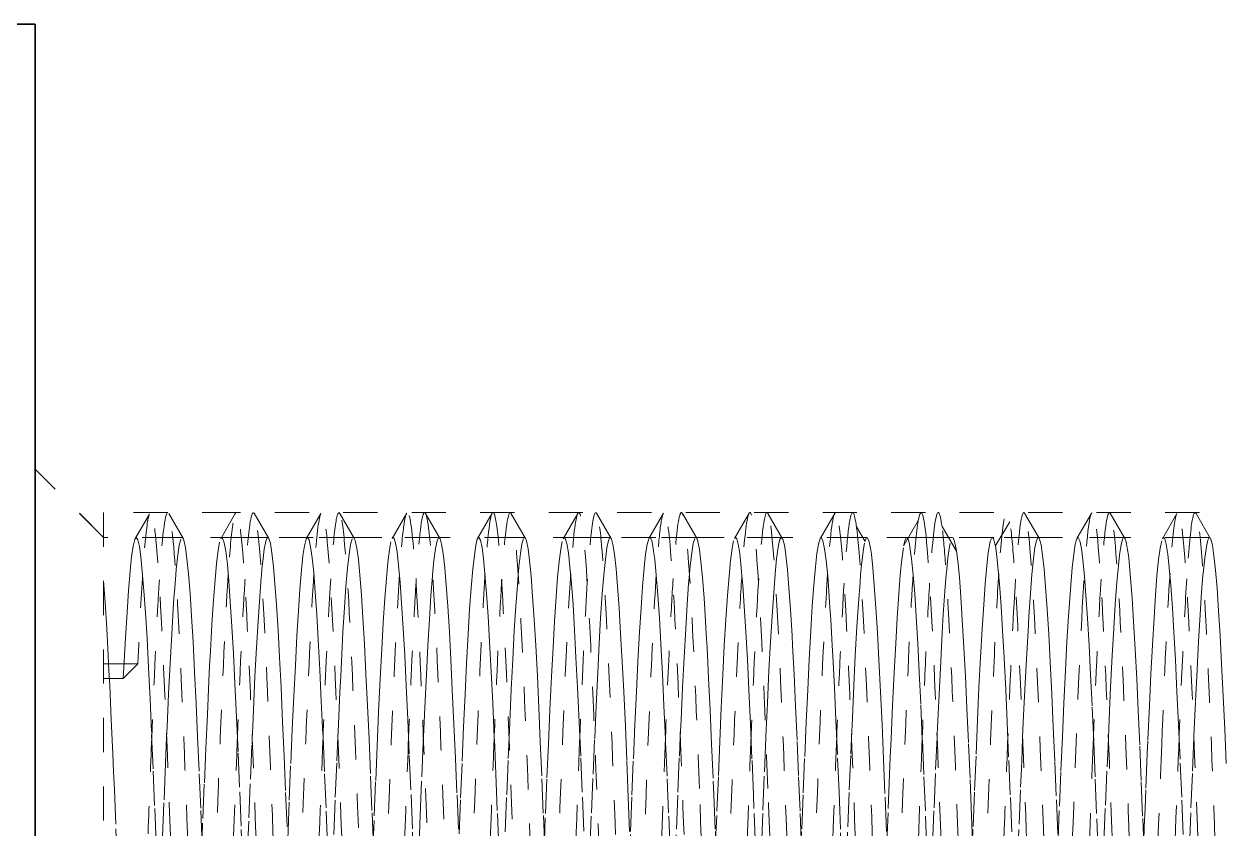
# Model space of a CAD drawing. Header units: millimetres. Extents: x -742 to 742, y -525 to 525.
# Drawn here: x -475.67 to -440.57, y 71.89 to 95.4 of the extents above; entities that cross this region are included whole.
import ezdxf

# ---------------------------------------------------------------- set-up
doc = ezdxf.new("R2010")
doc.units = ezdxf.units.MM
doc.linetypes.add('虚线', pattern=[2, 1, -1])
doc.layers.get('0').update_dxf_attribs({"lineweight": 35})
doc.layers.add('粗实线层', color=7, linetype='Continuous', lineweight=35)
doc.layers.add('虚线层', color=6, linetype='虚线', lineweight=18)

# ---------------------------------------------------------------- blocks, each defined once
blk = doc.blocks.new('*X5')
for p, q in [((-884.125, -105.001), (-948.143, -105.001)), ((-884.125, -146.714), (-884.125, -105.001))]:
    blk.add_line(p, q)
at = {"layer": '虚线层', "color": 7}
for p, q in [((-882.125, -120), (-884.125, -118)), ((-882.125, -120.001), (-884.125, -118.001)), ((-882.125, -120.001), (-884.125, -118.001)), ((-880.25, -119.269), (-882.125, -119.269)), ((-880.25, -119.269), (-882.125, -119.269)), ((-882.125, -119.269), (-882.125, -130.001)), ((-878.25, -119.269), (-880.25, -119.269)), ((-878.25, -119.269), (-880.25, -119.269)), ((-836.125, -119.269), (-878.25, -119.269)), ((-836.125, -119.269), (-878.25, -119.269)), ((-860, -120), (-882.125, -120)), ((-879.828, -120.001), (-881.17, -120.001)), ((-879.828, -120.001), (-881.17, -120.001)), ((-877.33, -120.001), (-878.672, -120.001)), ((-877.33, -120.001), (-878.672, -120.001)), ((-874.831, -120.001), (-876.17, -120.001)), ((-874.831, -120.001), (-876.17, -120.001)), ((-872.328, -120.001), (-873.669, -120.001)), ((-872.328, -120.001), (-873.669, -120.001)), ((-869.829, -120.001), (-871.172, -120.001)), ((-869.829, -120.001), (-871.172, -120.001)), ((-867.331, -120.001), (-868.671, -120.001)), ((-867.331, -120.001), (-868.671, -120.001)), ((-864.829, -120.001), (-866.169, -120.001)), ((-864.829, -120.001), (-866.169, -120.001)), ((-862.328, -120.001), (-863.671, -120.001)), ((-862.328, -120.001), (-863.671, -120.001)), ((-860, -120.001), (-861.172, -120.001)), ((-860, -120.001), (-861.172, -120.001)), ((-858.25, -120), (-860, -120)), ((-859.831, -120.001), (-860, -120.001)), ((-859.831, -120.001), (-860, -120.001)), ((-858.25, -120.001), (-858.669, -120.001)), ((-858.25, -120.001), (-858.669, -120.001)), ((-857.507, -120), (-858.25, -120)), ((-857.33, -120.001), (-858.25, -120.001)), ((-857.507, -120.001), (-858.25, -120.001)), ((-856.144, -120), (-857.507, -120)), ((-857.33, -120.001), (-857.507, -120.001)), ((-854.828, -120.001), (-856.171, -120.001)), ((-856.144, -120.001), (-856.171, -120.001)), ((-836.125, -120), (-856.144, -120)), ((-854.828, -120.001), (-856.144, -120.001)), ((-852.331, -120.001), (-853.673, -120.001)), ((-852.331, -120.001), (-853.673, -120.001)), ((-849.831, -120.001), (-851.17, -120.001)), ((-849.831, -120.001), (-851.17, -120.001)), ((-881.125, -123.691), (-882.125, -123.691)), ((-881.548, -124.122), (-881.125, -123.691)), ((-881.548, -124.121), (-882.125, -124.121)), ((-881.548, -124.122), (-882.125, -124.122))]:
    blk.add_line(p, q, dxfattribs=at)
for points in [[(-880.786, -119.315), (-881.213, -120.053)], [(-879.795, -120.034), (-880.223, -119.295)], [(-878.277, -119.295), (-878.705, -120.034)], [(-877.301, -120.027), (-877.728, -119.288)], [(-875.778, -119.301), (-876.206, -120.041)], [(-874.797, -120.037), (-875.224, -119.298)], [(-873.272, -119.289), (-873.699, -120.028)], [(-872.294, -120.038), (-872.721, -119.299)], [(-870.776, -119.291), (-871.203, -120.03)], [(-869.8, -120.027), (-870.227, -119.288)], [(-868.279, -119.302), (-868.707, -120.042)], [(-867.3, -120.032), (-867.727, -119.293)], [(-865.773, -119.291), (-866.2, -120.031)], [(-864.793, -120.041), (-865.221, -119.302)], [(-863.274, -119.288), (-863.701, -120.027)], [(-862.295, -120.034), (-862.722, -119.296)], [(-860.765, -119.278), (-861.192, -120.017)], [(-854.801, -120.023), (-855.228, -119.286)], [(-853.263, -119.275), (-853.69, -120.013)], [(-852.301, -120.027), (-852.729, -119.288)], [(-850.778, -119.3), (-851.205, -120.039)], [(-849.796, -120.039), (-850.223, -119.3)], [(-860.303, -119.406), (-860.31, -119.394)], [(-859.887, -120.116), (-860.15, -119.668)], [(-858.333, -119.505), (-858.75, -120.216)], [(-857.214, -120.399), (-857.64, -119.683)], [(-855.661, -119.54), (-856.087, -120.256)], [(-880.588, -128.915), (-880.634, -127.824), (-880.679, -126.76), (-880.725, -125.684), (-880.767, -124.714), (-880.81, -123.809), (-880.856, -122.939), (-880.902, -122.201), (-880.947, -121.558), (-880.994, -120.993), (-881.036, -120.568), (-881.079, -120.259), (-881.124, -120.063), (-881.17, -120.001), (-881.17, -120.001)], [(-879.827, -120.001), (-879.821, -120.002), (-879.799, -120.027), (-879.799, -120.028)], [(-879.799, -120.028), (-879.778, -120.081), (-879.734, -120.295), (-879.691, -120.62), (-879.646, -121.06), (-879.598, -121.64), (-879.553, -122.297), (-879.509, -123.048), (-879.465, -123.93), (-879.422, -124.844), (-879.378, -125.822), (-879.33, -126.905), (-879.284, -127.973), (-879.24, -129.067)], [(-878.694, -120.015), (-878.701, -120.028)], [(-878.066, -129.533), (-878.11, -128.432), (-878.155, -127.297), (-878.197, -126.25), (-878.241, -125.249), (-878.288, -124.26), (-878.334, -123.391), (-878.379, -122.603), (-878.425, -121.872), (-878.467, -121.279), (-878.51, -120.792), (-878.556, -120.402), (-878.602, -120.151), (-878.647, -120.021), (-878.673, -120.001)], [(-877.517, -121.118), (-877.499, -120.914), (-877.478, -120.699), (-877.434, -120.336), (-877.391, -120.111), (-877.346, -120.008)], [(-877.391, -120.111), (-877.346, -120.008)], [(-877.306, -120.019), (-877.298, -120.031), (-877.253, -120.178), (-877.209, -120.446), (-877.165, -120.853), (-877.122, -121.354), (-877.078, -121.962), (-877.03, -122.707), (-876.984, -123.507), (-876.94, -124.386), (-876.895, -125.384), (-876.853, -126.392), (-876.809, -127.444), (-876.762, -128.584)], [(-876.199, -120.03), (-876.21, -120.053), (-876.256, -120.239), (-876.302, -120.538), (-876.347, -120.953), (-876.394, -121.508), (-876.436, -122.143), (-876.479, -122.874), (-876.524, -123.737), (-876.57, -124.635), (-876.615, -125.6), (-876.663, -126.672), (-876.706, -127.734), (-876.727, -128.28), (-876.748, -128.823), (-876.75, -128.874)], [(-875.586, -128.99), (-875.628, -127.898), (-875.672, -126.831), (-875.72, -125.752), (-875.766, -124.778), (-875.81, -123.868), (-875.855, -122.993), (-875.897, -122.248), (-875.941, -121.598), (-875.988, -121.026), (-876.034, -120.594), (-876.079, -120.277), (-876.125, -120.072), (-876.167, -120.001), (-876.17, -120.001)], [(-875.018, -121.097), (-874.998, -120.889), (-874.953, -120.49), (-874.909, -120.207), (-874.865, -120.039)], [(-874.831, -120.001), (-874.822, -120.004)], [(-874.804, -120.025), (-874.778, -120.091), (-874.73, -120.313), (-874.684, -120.647), (-874.64, -121.094), (-874.595, -121.682), (-874.553, -122.346), (-874.509, -123.103), (-874.462, -123.99), (-874.416, -124.909), (-874.371, -125.89), (-874.326, -126.976), (-874.283, -128.047), (-874.241, -129.142)], [(-873.688, -120.011), (-873.693, -120.018)], [(-873.059, -129.608), (-873.104, -128.507), (-873.152, -127.369), (-873.198, -126.32), (-873.241, -125.316), (-873.286, -124.322), (-873.328, -123.448), (-873.372, -122.654), (-873.42, -121.916), (-873.466, -121.316), (-873.51, -120.822), (-873.555, -120.423), (-873.597, -120.164), (-873.641, -120.026), (-873.669, -120.001)], [(-872.519, -121.089), (-872.478, -120.671), (-872.43, -120.317), (-872.384, -120.101), (-872.34, -120.006)], [(-872.298, -120.031), (-872.295, -120.037), (-872.253, -120.193), (-872.209, -120.468), (-872.162, -120.883), (-872.116, -121.393), (-872.071, -122.007), (-872.026, -122.758), (-871.983, -123.564), (-871.941, -124.449), (-871.894, -125.452), (-871.849, -126.463), (-871.803, -127.517), (-871.756, -128.658)], [(-871.2, -120.025), (-871.21, -120.046), (-871.255, -120.223), (-871.297, -120.514), (-871.341, -120.921), (-871.388, -121.469), (-871.434, -122.097), (-871.479, -122.821), (-871.525, -123.678), (-871.567, -124.572), (-871.61, -125.532), (-871.656, -126.601), (-871.702, -127.66), (-871.747, -128.748), (-871.75, -128.818)], [(-870.584, -129.065), (-870.629, -127.972), (-870.651, -127.429), (-870.672, -126.903), (-870.716, -125.82), (-870.759, -124.842), (-870.804, -123.928), (-870.852, -123.047), (-870.898, -122.296), (-870.941, -121.639), (-870.986, -121.059), (-871.028, -120.619), (-871.072, -120.294), (-871.12, -120.081), (-871.166, -120.002), (-871.172, -120.001)], [(-870.016, -121.098), (-869.995, -120.858), (-869.953, -120.467), (-869.909, -120.192), (-869.862, -120.032)], [(-869.829, -120.001), (-869.816, -120.006)], [(-869.804, -120.02), (-869.771, -120.101), (-869.726, -120.332), (-869.683, -120.673), (-869.641, -121.129), (-869.594, -121.724), (-869.549, -122.394), (-869.503, -123.158), (-869.456, -124.05), (-869.414, -124.974), (-869.372, -125.959), (-869.326, -127.049), (-869.281, -128.122), (-869.235, -129.217), (-869.187, -130.38), (-869.144, -131.481), (-869.123, -132.03), (-869.102, -132.564), (-869.057, -133.669), (-869.012, -134.674), (-868.967, -135.621), (-868.919, -136.543), (-868.902, -136.847)], [(-869.804, -120.02), (-869.771, -120.101)], [(-868.686, -120.008), (-868.701, -120.031)], [(-868.102, -128.582), (-868.147, -127.442), (-868.191, -126.39), (-868.236, -125.383), (-868.284, -124.385), (-868.329, -123.505), (-868.351, -123.092), (-868.372, -122.705), (-868.416, -121.961), (-868.459, -121.353), (-868.504, -120.852), (-868.552, -120.445), (-868.598, -120.178), (-868.641, -120.031), (-868.671, -120.001)], [(-867.517, -121.096), (-867.516, -121.092), (-867.471, -120.645), (-867.426, -120.298), (-867.383, -120.09), (-867.341, -120.004)], [(-867.306, -120.021), (-867.294, -120.044), (-867.249, -120.208), (-867.203, -120.491), (-867.156, -120.914), (-867.114, -121.431), (-867.072, -122.053), (-867.026, -122.811), (-866.981, -123.622), (-866.935, -124.511), (-866.887, -125.519), (-866.844, -126.533), (-866.823, -127.061), (-866.802, -127.59), (-866.757, -128.733), (-866.712, -129.836), (-866.667, -130.941), (-866.619, -132.09), (-866.602, -132.489)], [(-866.193, -120.02), (-866.204, -120.039), (-866.252, -120.207), (-866.298, -120.49), (-866.341, -120.89), (-866.386, -121.43), (-866.428, -122.051), (-866.472, -122.769), (-866.52, -123.62), (-866.566, -124.509), (-866.61, -125.465), (-866.655, -126.53), (-866.697, -127.587), (-866.741, -128.673), (-866.75, -128.899)], [(-865.448, -132.489), (-865.491, -131.404), (-865.512, -130.85), (-865.533, -130.302), (-865.578, -129.14), (-865.623, -128.045), (-865.668, -126.975), (-865.716, -125.889), (-865.76, -124.908), (-865.781, -124.436), (-865.802, -123.988), (-865.847, -123.101), (-865.891, -122.344), (-865.936, -121.681), (-865.984, -121.093), (-866.029, -120.646), (-866.051, -120.463), (-866.072, -120.313), (-866.116, -120.091), (-866.159, -120.004), (-866.169, -120.001)], [(-865.017, -121.063), (-864.994, -120.828), (-864.949, -120.444), (-864.903, -120.177), (-864.856, -120.027)], [(-864.829, -120.001), (-864.814, -120.008)], [(-864.799, -120.031), (-864.772, -120.112), (-864.726, -120.352), (-864.681, -120.701), (-864.635, -121.164), (-864.587, -121.767), (-864.544, -122.444), (-864.523, -122.82), (-864.502, -123.213), (-864.457, -124.111), (-864.412, -125.04), (-864.367, -126.029), (-864.319, -127.121), (-864.302, -127.515)], [(-863.684, -120.006), (-863.698, -120.021)], [(-863.148, -127.515), (-863.191, -126.461), (-863.212, -125.945), (-863.233, -125.45), (-863.278, -124.447), (-863.323, -123.563), (-863.368, -122.757), (-863.416, -122.006), (-863.46, -121.392), (-863.481, -121.122), (-863.502, -120.882), (-863.547, -120.468), (-863.591, -120.192), (-863.636, -120.037), (-863.671, -120.001)], [(-862.516, -121.083), (-862.514, -121.058), (-862.472, -120.618), (-862.426, -120.28), (-862.381, -120.08), (-862.335, -120.002)], [(-862.298, -120.029), (-862.287, -120.052), (-862.244, -120.223), (-862.223, -120.355), (-862.202, -120.515), (-862.157, -120.946), (-862.112, -121.47), (-862.067, -122.099), (-862.019, -122.863), (-862.002, -123.156)], [(-861.202, -120.032), (-861.247, -120.192), (-861.291, -120.467), (-861.336, -120.859), (-861.384, -121.391), (-861.429, -122.005), (-861.451, -122.352), (-861.472, -122.717), (-861.516, -123.562), (-861.559, -124.446), (-861.604, -125.398), (-861.652, -126.46), (-861.698, -127.514), (-861.741, -128.598), (-861.75, -128.828)], [(-861.181, -120.004), (-861.188, -120.01)], [(-860.848, -123.156), (-860.891, -122.393), (-860.912, -122.043), (-860.933, -121.723), (-860.978, -121.128), (-861.023, -120.673), (-861.068, -120.332), (-861.116, -120.101), (-861.16, -120.006), (-861.172, -120.001)], [(-859.89, -120.112), (-859.857, -120.021)], [(-859.831, -120.001), (-859.812, -120.012), (-859.767, -120.124), (-859.719, -120.372), (-859.702, -120.491)], [(-858.678, -120.004), (-858.723, -120.09), (-858.754, -120.223)], [(-858.548, -120.491), (-858.591, -120.207), (-858.612, -120.11), (-858.633, -120.044), (-858.669, -120.001)], [(-857.33, -120.001), (-857.317, -120.006), (-857.272, -120.112), (-857.227, -120.336), (-857.219, -120.389)], [(-856.183, -120.006), (-856.231, -120.109), (-856.248, -120.178)], [(-856.081, -120.245), (-856.093, -120.181), (-856.138, -120.032), (-856.171, -120.001)], [(-855.102, -122.295), (-855.059, -121.639), (-855.038, -121.346), (-855.017, -121.084), (-854.972, -120.619), (-854.927, -120.294), (-854.882, -120.088), (-854.834, -120.002)], [(-854.804, -120.018), (-854.79, -120.046), (-854.769, -120.114), (-854.748, -120.211), (-854.703, -120.514), (-854.659, -120.921), (-854.614, -121.44), (-854.566, -122.097), (-854.521, -122.822), (-854.499, -123.221), (-854.478, -123.635), (-854.434, -124.573), (-854.391, -125.533), (-854.346, -126.549), (-854.298, -127.661), (-854.253, -128.749)], [(-853.687, -120.007), (-853.706, -120.037), (-853.727, -120.1), (-853.748, -120.193), (-853.793, -120.485), (-853.838, -120.883), (-853.883, -121.392), (-853.931, -122.041), (-853.948, -122.295)], [(-853.079, -129.213), (-853.125, -128.061), (-853.167, -126.99), (-853.21, -125.955), (-853.256, -124.921), (-853.302, -124.001), (-853.347, -123.155), (-853.394, -122.355), (-853.436, -121.69), (-853.479, -121.127), (-853.524, -120.651), (-853.57, -120.317), (-853.615, -120.101), (-853.663, -120.004), (-853.673, -120.001)], [(-852.517, -121.111), (-852.49, -120.821), (-852.469, -120.614), (-852.448, -120.439), (-852.403, -120.164), (-852.359, -120.025)], [(-852.331, -120.001), (-852.314, -120.009)], [(-852.306, -120.018), (-852.266, -120.123), (-852.221, -120.356), (-852.199, -120.518), (-852.178, -120.707), (-852.134, -121.198), (-852.091, -121.776), (-852.046, -122.454), (-851.998, -123.267), (-851.953, -124.124), (-851.909, -125.053), (-851.865, -126.096), (-851.822, -127.136), (-851.778, -128.212), (-851.73, -129.366)], [(-851.179, -120.004), (-851.198, -120.027)], [(-850.597, -128.672), (-850.641, -127.586), (-850.688, -126.476), (-850.734, -125.464), (-850.779, -124.508), (-850.825, -123.575), (-850.867, -122.768), (-850.91, -122.05), (-850.956, -121.4), (-851.002, -120.889), (-851.047, -120.49), (-851.094, -120.196), (-851.136, -120.039), (-851.169, -120.001)], [(-850.019, -121.098), (-850.014, -121.05), (-849.966, -120.593), (-849.921, -120.276), (-849.899, -120.162), (-849.878, -120.078), (-849.834, -120.001), (-849.831, -120.001)], [(-849.899, -120.161), (-849.878, -120.078), (-849.834, -120.001), (-849.831, -120.001)], [(-849.802, -120.028), (-849.791, -120.053), (-849.746, -120.227), (-849.698, -120.538), (-849.653, -120.953), (-849.609, -121.479), (-849.565, -122.144), (-849.522, -122.875), (-849.478, -123.693), (-849.43, -124.636), (-849.384, -125.601), (-849.34, -126.619)], [(-881.209, -120.046), (-881.215, -120.061), (-881.263, -120.255), (-881.306, -120.563), (-881.327, -120.761), (-881.348, -120.985), (-881.393, -121.548), (-881.438, -122.19), (-881.483, -122.927), (-881.531, -123.795), (-881.548, -124.122)], [(-880.018, -121.092), (-880.003, -120.92), (-879.959, -120.513), (-879.914, -120.222), (-879.866, -120.045)], [(-878.736, -120.135), (-878.779, -120.376), (-878.824, -120.756), (-878.87, -121.234), (-878.915, -121.818), (-878.963, -122.541), (-879.006, -123.322), (-879.027, -123.747), (-879.048, -124.185), (-879.093, -125.168), (-879.138, -126.165), (-879.183, -127.208), (-879.231, -128.341), (-879.248, -128.746)], [(-873.734, -120.123), (-873.779, -120.356), (-873.825, -120.728), (-873.867, -121.198), (-873.91, -121.775), (-873.956, -122.491), (-874.002, -123.266), (-874.047, -124.123), (-874.094, -125.102), (-874.136, -126.095), (-874.179, -127.135), (-874.224, -128.267), (-874.25, -128.894)], [(-868.728, -120.112), (-868.772, -120.336), (-868.82, -120.7), (-868.866, -121.162), (-868.91, -121.733), (-868.955, -122.441), (-868.997, -123.21), (-869.041, -124.063), (-869.088, -125.037), (-869.134, -126.025), (-869.179, -127.063), (-869.225, -128.192), (-869.25, -128.852)], [(-863.729, -120.101), (-863.751, -120.195), (-863.772, -120.317), (-863.816, -120.672), (-863.859, -121.127), (-863.904, -121.69), (-863.952, -122.392), (-863.998, -123.155), (-864.041, -124.002), (-864.086, -124.971), (-864.128, -125.956), (-864.172, -126.991), (-864.22, -128.118), (-864.25, -128.837)], [(-860.016, -121.094), (-859.987, -120.798), (-859.944, -120.422), (-859.923, -120.277), (-859.902, -120.164)], [(-859.884, -120.121), (-859.887, -120.116)], [(-858.768, -120.299), (-858.816, -120.645), (-858.86, -121.092), (-858.881, -121.359), (-858.902, -121.649), (-858.947, -122.344), (-858.991, -123.1), (-859.036, -123.942), (-859.084, -124.906), (-859.129, -125.887), (-859.151, -126.402), (-859.172, -126.919), (-859.216, -128.044), (-859.25, -128.901)], [(-858.75, -120.216), (-858.76, -120.231)], [(-857.518, -121.084), (-857.512, -121.024), (-857.467, -120.592), (-857.419, -120.263), (-857.402, -120.178)], [(-857.219, -120.389), (-857.182, -120.679), (-857.134, -121.162), (-857.09, -121.733), (-857.069, -122.059), (-857.048, -122.405), (-857.003, -123.211), (-856.959, -124.063), (-856.914, -124.988), (-856.866, -126.026), (-856.821, -127.064), (-856.799, -127.601), (-856.778, -128.137), (-856.734, -129.29)], [(-856.248, -120.178), (-856.291, -120.445), (-856.312, -120.624), (-856.333, -120.828), (-856.378, -121.353), (-856.423, -121.96), (-856.468, -122.666), (-856.516, -123.504), (-856.56, -124.383), (-856.581, -124.853), (-856.602, -125.331), (-856.647, -126.389), (-856.691, -127.441), (-856.736, -128.524), (-856.75, -128.865)], [(-856.248, -120.178), (-856.291, -120.445), (-856.312, -120.624), (-856.333, -120.828), (-856.378, -121.353), (-856.423, -121.96), (-856.468, -122.665), (-856.516, -123.504), (-856.56, -124.383), (-856.581, -124.853), (-856.602, -125.331)], [(-855.602, -128.598), (-855.647, -127.513), (-855.694, -126.406), (-855.736, -125.397), (-855.779, -124.445), (-855.824, -123.517), (-855.87, -122.716), (-855.915, -122.005), (-855.963, -121.362), (-856.006, -120.858), (-856.027, -120.647), (-856.048, -120.467), (-856.081, -120.245)], [(-851.224, -120.099), (-851.27, -120.313), (-851.315, -120.646), (-851.363, -121.12), (-851.406, -121.681), (-851.427, -122.004), (-851.448, -122.345), (-851.493, -123.144), (-851.538, -123.989), (-851.583, -124.908), (-851.631, -125.942), (-851.648, -126.319)], [(-859.702, -120.491), (-859.659, -120.89), (-859.638, -121.134), (-859.617, -121.401), (-859.572, -122.051), (-859.527, -122.77), (-859.482, -123.576), (-859.434, -124.509), (-859.39, -125.466), (-859.369, -125.969), (-859.348, -126.478), (-859.303, -127.588), (-859.259, -128.674)], [(-858.079, -129.138), (-858.124, -127.987), (-858.17, -126.918), (-858.215, -125.887), (-858.263, -124.857), (-858.306, -123.941), (-858.327, -123.507), (-858.348, -123.1), (-858.393, -122.306), (-858.438, -121.648), (-858.483, -121.092), (-858.531, -120.625), (-858.548, -120.491)], [(-880.285, -125.83), (-880.272, -125.531), (-880.227, -124.57), (-880.182, -123.676), (-880.134, -122.82), (-880.09, -122.096), (-880.069, -121.767), (-880.048, -121.468), (-880.018, -121.092)], [(-872.785, -125.814), (-872.746, -124.969), (-872.698, -124), (-872.653, -123.154), (-872.609, -122.391), (-872.565, -121.689), (-872.522, -121.126), (-872.519, -121.089)], [(-865.285, -125.827), (-865.262, -125.329), (-865.216, -124.382), (-865.171, -123.503), (-865.126, -122.664), (-865.083, -121.959), (-865.041, -121.352), (-865.017, -121.063)], [(-862.785, -125.843), (-862.783, -125.817), (-862.741, -124.84), (-862.694, -123.88), (-862.649, -123.045), (-862.603, -122.294), (-862.556, -121.606), (-862.516, -121.083)], [(-857.785, -125.84), (-857.781, -125.749), (-857.735, -124.775), (-857.687, -123.821), (-857.644, -122.991), (-857.623, -122.604), (-857.602, -122.246), (-857.557, -121.565), (-857.518, -121.084)], [(-882.125, -121.267), (-882.08, -121.9), (-882.034, -122.655), (-881.991, -123.45), (-881.968, -123.881), (-881.946, -124.324), (-881.898, -125.318), (-881.853, -126.322), (-881.83, -126.846), (-881.809, -127.371), (-881.765, -128.509), (-881.722, -129.61)], [(-877.783, -125.861), (-877.769, -125.519), (-877.748, -125.035), (-877.703, -124.061), (-877.659, -123.209), (-877.614, -122.44), (-877.566, -121.732), (-877.521, -121.161), (-877.517, -121.118)], [(-875.283, -125.844), (-875.266, -125.463), (-875.221, -124.507), (-875.199, -124.05), (-875.178, -123.618), (-875.134, -122.768), (-875.091, -122.049), (-875.046, -121.428), (-875.018, -121.097)], [(-870.284, -125.844), (-870.265, -125.396), (-870.222, -124.444), (-870.178, -123.56), (-870.13, -122.716), (-870.084, -122.004), (-870.04, -121.39), (-870.016, -121.098)], [(-867.783, -125.864), (-867.74, -124.904), (-867.695, -123.94), (-867.653, -123.099), (-867.609, -122.342), (-867.562, -121.648), (-867.517, -121.096)], [(-860.283, -125.869), (-860.256, -125.263), (-860.214, -124.319), (-860.172, -123.445), (-860.126, -122.613), (-860.081, -121.914), (-860.035, -121.314), (-860.016, -121.094)], [(-852.783, -125.866), (-852.759, -125.315), (-852.738, -124.83), (-852.717, -124.368), (-852.672, -123.447), (-852.627, -122.653), (-852.582, -121.949), (-852.534, -121.315), (-852.517, -121.111)], [(-850.284, -125.849), (-850.282, -125.802), (-850.234, -124.778), (-850.19, -123.868), (-850.169, -123.437), (-850.148, -123.033), (-850.103, -122.247), (-850.059, -121.598), (-850.019, -121.098)], [(-855.285, -125.836), (-855.257, -125.196), (-855.212, -124.257), (-855.167, -123.389), (-855.119, -122.563), (-855.102, -122.295)], [(-855.285, -125.836), (-855.257, -125.196), (-855.212, -124.257), (-855.167, -123.388), (-855.119, -122.562), (-855.102, -122.295)], [(-853.948, -122.295), (-853.991, -123.046), (-854.012, -123.457), (-854.033, -123.882), (-854.078, -124.841), (-854.123, -125.819), (-854.168, -126.847), (-854.216, -127.97), (-854.25, -128.812)], [(-862.002, -123.156), (-861.959, -124.003), (-861.938, -124.458), (-861.917, -124.923), (-861.872, -125.957), (-861.827, -126.992), (-861.782, -128.063), (-861.734, -129.215)], [(-859.947, -139.982), (-859.979, -139.901), (-860.025, -139.67), (-860.067, -139.329), (-860.11, -138.874), (-860.156, -138.279), (-860.202, -137.609), (-860.247, -136.846), (-860.294, -135.953), (-860.336, -135.03), (-860.379, -134.044), (-860.424, -132.955), (-860.47, -131.882), (-860.515, -130.786), (-860.563, -129.624), (-860.606, -128.523), (-860.627, -127.974), (-860.648, -127.44), (-860.693, -126.335), (-860.738, -125.33), (-860.783, -124.382), (-860.831, -123.46), (-860.848, -123.156)], [(-850.284, -125.849), (-850.282, -125.802), (-850.234, -124.777), (-850.19, -123.868), (-850.169, -123.437), (-850.148, -123.033)], [(-851.583, -124.908), (-851.631, -125.941), (-851.648, -126.319)], [(-880.402, -128.746), (-880.359, -127.658), (-880.338, -127.12), (-880.317, -126.599), (-880.285, -125.83)], [(-878, -131.12), (-877.972, -130.393), (-877.927, -129.287), (-877.882, -128.19), (-877.834, -127.061), (-877.79, -126.024), (-877.783, -125.861)], [(-875.5, -131.19), (-875.49, -130.936), (-875.469, -130.38), (-875.448, -129.831), (-875.403, -128.671), (-875.359, -127.585), (-875.314, -126.528), (-875.283, -125.844)], [(-873, -131.137), (-872.966, -130.318), (-872.921, -129.212), (-872.899, -128.658), (-872.878, -128.116), (-872.834, -126.989), (-872.791, -125.954), (-872.785, -125.814)], [(-870.5, -131.101), (-870.491, -130.86), (-870.446, -129.755), (-870.398, -128.597), (-870.353, -127.512), (-870.309, -126.458), (-870.284, -125.844)], [(-868, -131.174), (-867.965, -130.242), (-867.922, -129.137), (-867.878, -128.042), (-867.83, -126.917), (-867.784, -125.886), (-867.783, -125.864)], [(-865.5, -131.164), (-865.484, -130.785), (-865.44, -129.68), (-865.395, -128.522), (-865.353, -127.439), (-865.309, -126.387), (-865.285, -125.827)], [(-863, -131.103), (-862.962, -130.167), (-862.916, -129.062), (-862.871, -127.968), (-862.826, -126.846), (-862.785, -125.843)], [(-860.5, -131.149), (-860.483, -130.71), (-860.441, -129.604), (-860.394, -128.447), (-860.349, -127.366), (-860.303, -126.317), (-860.283, -125.869)], [(-858, -131.184), (-857.956, -130.092), (-857.914, -128.987), (-857.872, -127.894), (-857.826, -126.774), (-857.785, -125.84)], [(-855.5, -131.107), (-855.481, -130.635), (-855.435, -129.529), (-855.387, -128.373), (-855.344, -127.293), (-855.323, -126.761), (-855.302, -126.247), (-855.285, -125.836)], [(-855.387, -128.373), (-855.344, -127.293), (-855.323, -126.761), (-855.302, -126.247), (-855.285, -125.836)], [(-852.802, -126.319), (-852.783, -125.866)], [(-850.502, -131.254), (-850.459, -130.151), (-850.438, -129.593), (-850.417, -129.046), (-850.372, -127.897), (-850.327, -126.83), (-850.284, -125.849)], [(-850.502, -131.254), (-850.459, -130.15), (-850.438, -129.593), (-850.417, -129.045), (-850.372, -127.897), (-850.327, -126.83), (-850.284, -125.849)], [(-853, -131.127), (-852.957, -130.016), (-852.912, -128.911), (-852.867, -127.821), (-852.819, -126.703), (-852.802, -126.319)], [(-851.648, -126.319), (-851.691, -127.368), (-851.712, -127.91), (-851.733, -128.449), (-851.75, -128.881)], [(-851.648, -126.319), (-851.691, -127.368), (-851.712, -127.91)], [(-864.302, -127.515), (-864.259, -128.6), (-864.238, -129.154), (-864.217, -129.701), (-864.172, -130.864), (-864.127, -131.958), (-864.082, -133.029), (-864.034, -134.115), (-863.99, -135.096), (-863.969, -135.568), (-863.948, -136.015), (-863.903, -136.902), (-863.859, -137.659), (-863.814, -138.322), (-863.766, -138.909), (-863.721, -139.357), (-863.699, -139.539), (-863.678, -139.689), (-863.634, -139.911), (-863.591, -139.998), (-863.582, -140.001)], [(-862.444, -139.981), (-862.456, -139.958), (-862.502, -139.794), (-862.547, -139.511), (-862.594, -139.088), (-862.636, -138.572), (-862.679, -137.95), (-862.724, -137.192), (-862.77, -136.381), (-862.815, -135.492), (-862.863, -134.485), (-862.906, -133.47), (-862.927, -132.942), (-862.948, -132.413), (-862.993, -131.271), (-863.038, -130.168), (-863.083, -129.063), (-863.131, -127.913), (-863.148, -127.515)]]:
    blk.add_lwpolyline(points, dxfattribs=at)
for points, knots in [([(-880.786, -119.315), (-880.803, -119.356), (-880.821, -119.426), (-880.886, -119.813), (-880.935, -120.338), (-880.983, -121.06)], [0, 0, 0, 0, 1344.209517, 1344.209517, 5165.642317, 5165.642317, 5165.642317, 5165.642317]), ([(-879.528, -140.702), (-879.581, -140.601), (-879.634, -140.218), (-879.783, -138.388), (-879.879, -136.363), (-880.071, -131.543), (-880.167, -128.806), (-880.358, -123.928), (-880.454, -121.846), (-880.629, -119.57), (-880.708, -119.127), (-880.786, -119.315)], [0, 0, 0, 0, 1421.508173, 1421.508173, 3978.271413, 3978.271413, 6535.034652, 6535.034652, 9091.797892, 9091.797892, 11193.328556, 11193.328556, 11193.328556, 11193.328556]), ([(-878.973, -140.702), (-879.015, -140.782), (-879.058, -140.682), (-879.196, -139.752), (-879.292, -138.178), (-879.483, -133.891), (-879.579, -131.229), (-879.771, -126.086), (-879.867, -123.666), (-880.049, -120.401), (-880.136, -119.461), (-880.223, -119.295)], [0, 0, 0, 0, 1139.46545, 1139.46545, 3708.073026, 3708.073026, 6276.680601, 6276.680601, 8845.288176, 8845.288176, 11168.396343, 11168.396343, 11168.396343, 11168.396343]), ([(-877.022, -140.713), (-877.048, -140.677), (-877.074, -140.571), (-877.196, -139.752), (-877.292, -138.178), (-877.483, -133.891), (-877.579, -131.229), (-877.771, -126.086), (-877.867, -123.666), (-878.058, -120.237), (-878.154, -119.269), (-878.25, -119.269), (-878.25, -119.269), (-878.25, -119.269)], [0, 0, 0, 0, 833.713536, 833.713536, 3897.485143, 3897.485143, 6961.25675, 6961.25675, 10025.028356, 10025.028356, 13088.799963, 13088.799963, 13089.491329, 13089.491329, 13089.491329, 13089.491329]), ([(-877.728, -119.288), (-877.802, -119.183), (-877.876, -119.632), (-877.967, -120.812), (-877.983, -121.055), (-878, -121.319)], [0, 0, 0, 0, 4201.816898, 4201.816898, 5147.915181, 5147.915181, 5147.915181, 5147.915181]), ([(-876.487, -140.726), (-876.495, -140.734), (-876.504, -140.735), (-876.608, -140.647), (-876.704, -139.599), (-876.896, -136.051), (-876.992, -133.593), (-877.183, -128.432), (-877.279, -125.791), (-877.471, -121.597), (-877.567, -120.093), (-877.684, -119.398), (-877.706, -119.319), (-877.728, -119.288)], [0, 0, 0, 0, 271.059491, 271.059491, 3296.159169, 3296.159169, 6321.258846, 6321.258846, 9346.358524, 9346.358524, 12371.458201, 12371.458201, 13061.715716, 13061.715716, 13061.715716, 13061.715716]), ([(-875.779, -119.302), (-875.836, -119.414), (-875.893, -119.851), (-875.961, -120.734), (-875.971, -120.883), (-875.982, -121.041)], [0, 0, 0, 0, 4329.676169, 4329.676169, 5135.462663, 5135.462663, 5135.462663, 5135.462663]), ([(-874.522, -140.716), (-874.615, -140.574), (-874.708, -139.539), (-874.896, -136.051), (-874.992, -133.593), (-875.183, -128.432), (-875.279, -125.791), (-875.471, -121.597), (-875.567, -120.093), (-875.701, -119.299), (-875.74, -119.226), (-875.779, -119.302)], [0, 0, 0, 0, 2464.97362, 2464.97362, 5016.916997, 5016.916997, 7568.860375, 7568.860375, 10120.803752, 10120.803752, 11151.071329, 11151.071329, 11151.071329, 11151.071329]), ([(-875.224, -119.298), (-875.27, -119.215), (-875.316, -119.346), (-875.408, -120.04), (-875.454, -120.595), (-875.5, -121.319)], [0, 0, 0, 0, 2579.359288, 2579.359288, 5131.839911, 5131.839911, 5131.839911, 5131.839911]), ([(-874.089, -140.463), (-874.13, -140.218), (-874.171, -139.807), (-874.308, -137.92), (-874.404, -135.784), (-874.596, -130.853), (-874.692, -128.119), (-874.883, -123.361), (-874.979, -121.395), (-875.125, -119.72), (-875.174, -119.386), (-875.224, -119.298)], [0, 0, 0, 0, 1213.360429, 1213.360429, 4031.0727, 4031.0727, 6848.784971, 6848.784971, 9666.497242, 9666.497242, 11124.155008, 11124.155008, 11124.155008, 11124.155008]), ([(-873.272, -119.289), (-873.302, -119.331), (-873.332, -119.466), (-873.403, -119.999), (-873.443, -120.467), (-873.484, -121.07)], [0, 0, 0, 0, 2193.848221, 2193.848221, 5119.40121, 5119.40121, 5119.40121, 5119.40121]), ([(-872.11, -140.319), (-872.144, -140.07), (-872.179, -139.708), (-872.308, -137.92), (-872.404, -135.784), (-872.596, -130.853), (-872.692, -128.119), (-872.883, -123.361), (-872.979, -121.395), (-873.141, -119.536), (-873.206, -119.196), (-873.272, -119.289)], [0, 0, 0, 0, 976.208309, 976.208309, 3723.246116, 3723.246116, 6470.283923, 6470.283923, 9217.32173, 9217.32173, 11096.702933, 11096.702933, 11096.702933, 11096.702933]), ([(-872.721, -119.299), (-872.739, -119.263), (-872.757, -119.259), (-872.85, -119.417), (-872.925, -120.132), (-873, -121.314)], [0, 0, 0, 0, 989.109653, 989.109653, 5115.960828, 5115.960828, 5115.960828, 5115.960828]), ([(-871.625, -140.208), (-871.721, -139.406), (-871.817, -137.696), (-872.008, -133.234), (-872.104, -130.538), (-872.296, -125.445), (-872.392, -123.111), (-872.565, -120.23), (-872.643, -119.457), (-872.721, -119.299)], [0, 0, 0, 0, 2376.947924, 2376.947924, 4753.895848, 4753.895848, 7130.843772, 7130.843772, 9062.517088, 9062.517088, 9062.517088, 9062.517088]), ([(-869.625, -140.208), (-869.721, -139.406), (-869.817, -137.696), (-870.008, -133.234), (-870.104, -130.538), (-870.296, -125.445), (-870.392, -123.111), (-870.583, -119.933), (-870.679, -119.127), (-870.775, -119.29), (-870.775, -119.29), (-870.776, -119.291)], [0, 0, 0, 0, 2775.237144, 2775.237144, 5550.474288, 5550.474288, 8325.711432, 8325.711432, 11100.948576, 11100.948576, 11106.03196, 11106.03196, 11106.03196, 11106.03196]), ([(-870.227, -119.288), (-870.31, -119.164), (-870.392, -119.741), (-870.483, -121.057), (-870.491, -121.181), (-870.5, -121.31)], [0, 0, 0, 0, 4643.387382, 4643.387382, 5101.648897, 5101.648897, 5101.648897, 5101.648897]), ([(-869.325, -137.348), (-869.421, -135.456), (-869.517, -132.93), (-869.708, -127.749), (-869.804, -125.158), (-869.996, -121.164), (-870.092, -119.807), (-870.201, -119.345), (-870.214, -119.308), (-870.227, -119.288)], [0, 0, 0, 0, 2888.15505, 2888.15505, 5776.310101, 5776.310101, 8664.465151, 8664.465151, 9061.819924, 9061.819924, 9061.819924, 9061.819924]), ([(-868.279, -119.302), (-868.345, -119.435), (-868.41, -119.994), (-868.478, -120.979), (-868.481, -121.021), (-868.484, -121.063)], [0, 0, 0, 0, 4879.439641, 4879.439641, 5089.216255, 5089.216255, 5089.216255, 5089.216255]), ([(-867.325, -137.348), (-867.421, -135.456), (-867.517, -132.93), (-867.708, -127.749), (-867.804, -125.158), (-867.996, -121.164), (-868.092, -119.807), (-868.218, -119.271), (-868.249, -119.24), (-868.279, -119.302)], [0, 0, 0, 0, 2723.2593, 2723.2593, 5446.518601, 5446.518601, 8169.777901, 8169.777901, 9039.884872, 9039.884872, 9039.884872, 9039.884872]), ([(-867.727, -119.293), (-867.78, -119.209), (-867.834, -119.411), (-867.925, -120.244), (-867.962, -120.721), (-867.999, -121.31)], [0, 0, 0, 0, 3001.785496, 3001.785496, 5085.533118, 5085.533118, 5085.533118, 5085.533118]), ([(-867.025, -132.671), (-867.121, -130.157), (-867.217, -127.439), (-867.408, -122.82), (-867.504, -120.977), (-867.642, -119.603), (-867.684, -119.359), (-867.727, -119.293)], [0, 0, 0, 0, 2919.462485, 2919.462485, 5838.92497, 5838.92497, 7123.714959, 7123.714959, 7123.714959, 7123.714959]), ([(-865.773, -119.291), (-865.811, -119.348), (-865.849, -119.552), (-865.92, -120.199), (-865.952, -120.599), (-865.985, -121.085)], [0, 0, 0, 0, 2749.029522, 2749.029522, 5073.110237, 5073.110237, 5073.110237, 5073.110237]), ([(-865.025, -132.671), (-865.121, -130.157), (-865.217, -127.439), (-865.408, -122.82), (-865.504, -120.977), (-865.658, -119.45), (-865.715, -119.205), (-865.773, -119.291)], [0, 0, 0, 0, 2732.985005, 2732.985005, 5465.97001, 5465.97001, 7106.67635, 7106.67635, 7106.67635, 7106.67635]), ([(-865.221, -119.302), (-865.247, -119.248), (-865.274, -119.264), (-865.367, -119.579), (-865.433, -120.266), (-865.5, -121.317)], [0, 0, 0, 0, 1441.265439, 1441.265439, 5069.628708, 5069.628708, 5069.628708, 5069.628708]), ([(-864.725, -127.333), (-864.821, -124.818), (-864.917, -122.582), (-865.082, -120.07), (-865.151, -119.444), (-865.221, -119.302)], [0, 0, 0, 0, 2942.107274, 2942.107274, 5071.931674, 5071.931674, 5071.931674, 5071.931674]), ([(-863.274, -119.288), (-863.283, -119.302), (-863.291, -119.324), (-863.361, -119.561), (-863.423, -120.159), (-863.484, -121.073)], [0, 0, 0, 0, 631.311413, 631.311413, 5057.102324, 5057.102324, 5057.102324, 5057.102324]), ([(-862.725, -127.333), (-862.821, -124.818), (-862.917, -122.582), (-863.1, -119.801), (-863.187, -119.152), (-863.274, -119.288)], [0, 0, 0, 0, 2650.859736, 2650.859736, 5059.893422, 5059.893422, 5059.893422, 5059.893422]), ([(-862.722, -119.296), (-862.814, -119.118), (-862.907, -119.842), (-863, -121.322), (-863.001, -121.326), (-863.001, -121.331)], [0, 0, 0, 0, 5040.865595, 5040.865595, 5055.379957, 5055.379957, 5055.379957, 5055.379957]), ([(-862.425, -122.655), (-862.521, -120.762), (-862.617, -119.561), (-862.716, -119.309), (-862.719, -119.302), (-862.722, -119.296)], [0, 0, 0, 0, 4903.984957, 4903.984957, 5057.226159, 5057.226159, 5057.226159, 5057.226159]), ([(-860.425, -122.655), (-860.521, -120.762), (-860.617, -119.561), (-860.73, -119.272), (-860.748, -119.26), (-860.765, -119.278)], [0, 0, 0, 0, 4265.930638, 4265.930638, 5044.949738, 5044.949738, 5044.949738, 5044.949738]), ([(-855.228, -119.286), (-855.231, -119.281), (-855.234, -119.277), (-855.333, -119.193), (-855.429, -120.076), (-855.525, -121.731)], [0, 0, 0, 0, 163.938202, 163.938202, 5007.443763, 5007.443763, 5007.443763, 5007.443763]), ([(-853.972, -140.7), (-854.01, -140.776), (-854.049, -140.703), (-854.183, -139.909), (-854.279, -138.406), (-854.471, -134.213), (-854.567, -131.572), (-854.758, -126.411), (-854.854, -123.953), (-855.043, -120.463), (-855.135, -119.427), (-855.228, -119.286)], [0, 0, 0, 0, 1000.09929, 1000.09929, 3479.05929, 3479.05929, 5958.019289, 5958.019289, 8436.979289, 8436.979289, 10832.033894, 10832.033894, 10832.033894, 10832.033894]), ([(-852.022, -140.714), (-852.044, -140.683), (-852.066, -140.603), (-852.183, -139.909), (-852.279, -138.406), (-852.471, -134.213), (-852.567, -131.572), (-852.758, -126.411), (-852.854, -123.953), (-853.046, -120.403), (-853.142, -119.356), (-853.246, -119.267), (-853.255, -119.267), (-853.263, -119.275)], [0, 0, 0, 0, 669.875982, 669.875982, 3609.651821, 3609.651821, 6549.42766, 6549.42766, 9489.203498, 9489.203498, 12428.979337, 12428.979337, 12692.952289, 12692.952289, 12692.952289, 12692.952289]), ([(-852.728, -119.288), (-852.798, -119.19), (-852.868, -119.582), (-852.959, -120.695), (-852.979, -120.991), (-853, -121.323)], [0, 0, 0, 0, 3841.912814, 3841.912814, 4993.002515, 4993.002515, 4993.002515, 4993.002515]), ([(-851.5, -140.733), (-851.596, -140.733), (-851.692, -139.765), (-851.883, -136.337), (-851.979, -133.918), (-852.171, -128.775), (-852.267, -126.113), (-852.458, -121.825), (-852.554, -120.251), (-852.676, -119.43), (-852.702, -119.325), (-852.728, -119.288)], [0, 0, 0, 0, 2537.287669, 2537.287669, 5074.766207, 5074.766207, 7612.244745, 7612.244745, 10149.723284, 10149.723284, 10840.998291, 10840.998291, 10840.998291, 10840.998291]), ([(-850.778, -119.3), (-850.831, -119.401), (-850.884, -119.784), (-850.952, -120.62), (-850.967, -120.823), (-850.982, -121.044)], [0, 0, 0, 0, 3895.647564, 3895.647564, 4980.554662, 4980.554662, 4980.554662, 4980.554662]), ([(-849.528, -140.706), (-849.614, -140.541), (-849.701, -139.601), (-849.883, -136.337), (-849.979, -133.918), (-850.171, -128.775), (-850.267, -126.113), (-850.458, -121.825), (-850.554, -120.251), (-850.693, -119.32), (-850.735, -119.22), (-850.778, -119.3)], [0, 0, 0, 0, 2248.675537, 2248.675537, 4735.872372, 4735.872372, 7223.069207, 7223.069207, 9710.266041, 9710.266041, 10814.30083, 10814.30083, 10814.30083, 10814.30083]), ([(-850.223, -119.3), (-850.265, -119.22), (-850.308, -119.32), (-850.4, -119.942), (-850.45, -120.532), (-850.5, -121.323)], [0, 0, 0, 0, 2287.317926, 2287.317926, 4976.954915, 4976.954915, 4976.954915, 4976.954915]), ([(-848.964, -140.687), (-849.043, -140.875), (-849.121, -140.432), (-849.296, -138.157), (-849.392, -136.076), (-849.583, -131.198), (-849.679, -128.461), (-849.871, -123.64), (-849.967, -121.616), (-850.116, -119.784), (-850.169, -119.401), (-850.223, -119.3)], [0, 0, 0, 0, 2024.791811, 2024.791811, 4489.047063, 4489.047063, 6953.302315, 6953.302315, 9417.557566, 9417.557566, 10788.31092, 10788.31092, 10788.31092, 10788.31092]), ([(-860.317, -119.423), (-860.349, -119.565), (-860.381, -119.808), (-860.442, -120.467), (-860.471, -120.865), (-860.501, -121.332)], [0, 0, 0, 0, 2624.608948, 2624.608948, 5038.968512, 5038.968512, 5038.968512, 5038.968512]), ([(-858.333, -119.505), (-858.36, -119.652), (-858.386, -119.867), (-858.436, -120.401), (-858.459, -120.704), (-858.483, -121.051)], [0, 0, 0, 0, 2671.031597, 2671.031597, 5026.268562, 5026.268562, 5026.268562, 5026.268562]), ([(-856.479, -140.713), (-856.544, -140.805), (-856.61, -140.466), (-856.771, -138.608), (-856.867, -136.643), (-857.058, -131.885), (-857.154, -129.151), (-857.346, -124.22), (-857.442, -122.083), (-857.572, -120.295), (-857.606, -119.933), (-857.64, -119.683)], [0, 0, 0, 0, 1842.505672, 1842.505672, 4536.829177, 4536.829177, 7231.152683, 7231.152683, 9925.476188, 9925.476188, 10883.305907, 10883.305907, 10883.305907, 10883.305907]), ([(-854.526, -140.704), (-854.576, -140.615), (-854.626, -140.282), (-854.771, -138.608), (-854.867, -136.643), (-855.058, -131.885), (-855.154, -129.151), (-855.346, -124.22), (-855.442, -122.083), (-855.579, -120.195), (-855.62, -119.784), (-855.661, -119.539)], [0, 0, 0, 0, 1421.925704, 1421.925704, 4171.983526, 4171.983526, 6922.041349, 6922.041349, 9672.099171, 9672.099171, 10856.667816, 10856.667816, 10856.667816, 10856.667816]), ([(-858.975, -140.711), (-858.975, -140.711), (-858.975, -140.711), (-859.071, -140.875), (-859.167, -140.07), (-859.358, -136.893), (-859.454, -134.559), (-859.646, -129.467), (-859.742, -126.77), (-859.933, -122.308), (-860.029, -120.597), (-860.125, -119.794)], [0, 0, 0, 0, 4.113185, 4.113185, 2722.536459, 2722.536459, 5440.959733, 5440.959733, 8159.383006, 8159.383006, 10877.80628, 10877.80628, 10877.80628, 10877.80628]), ([(-857.029, -140.702), (-857.107, -140.545), (-857.185, -139.772), (-857.358, -136.893), (-857.454, -134.559), (-857.646, -129.467), (-857.742, -126.77), (-857.933, -122.308), (-858.029, -120.597), (-858.125, -119.794)], [0, 0, 0, 0, 1891.389441, 1891.389441, 4219.66498, 4219.66498, 6547.940518, 6547.940518, 8876.216057, 8876.216057, 8876.216057, 8876.216057]), ([(-878.482, -121.041), (-878.501, -121.315), (-878.519, -121.618), (-878.633, -123.663), (-878.729, -126.078), (-878.825, -128.654)], [0, 0, 0, 0, 834.062917, 834.062917, 5149.024227, 5149.024227, 5149.024227, 5149.024227]), ([(-875.982, -121.041), (-876.067, -122.31), (-876.152, -124.196), (-876.333, -128.802), (-876.429, -131.536), (-876.525, -133.95)], [0, 0, 0, 0, 2417.903196, 2417.903196, 5137.62042, 5137.62042, 5137.62042, 5137.62042]), ([(-873.484, -121.07), (-873.539, -121.898), (-873.595, -122.982), (-873.746, -126.437), (-873.842, -129.118), (-873.969, -132.529), (-874.001, -133.36), (-874.033, -134.151)], [0, 0, 0, 0, 2171.529134, 2171.529134, 5923.283723, 5923.283723, 7170.826482, 7170.826482, 7170.826482, 7170.826482]), ([(-870.983, -121.057), (-871.01, -121.451), (-871.036, -121.904), (-871.158, -124.244), (-871.254, -126.739), (-871.411, -130.975), (-871.472, -132.636), (-871.533, -134.155)], [0, 0, 0, 0, 1033.119869, 1033.119869, 4765.972697, 4765.972697, 7145.898632, 7145.898632, 7145.898632, 7145.898632]), ([(-868.484, -121.063), (-868.577, -122.456), (-868.67, -124.589), (-868.853, -129.36), (-868.944, -131.928), (-869.035, -134.185)], [0, 0, 0, 0, 2578.899042, 2578.899042, 5091.575695, 5091.575695, 5091.575695, 5091.575695]), ([(-865.985, -121.085), (-866.048, -122.038), (-866.112, -123.326), (-866.271, -127.101), (-866.367, -129.811), (-866.486, -132.969), (-866.51, -133.583), (-866.534, -134.174)], [0, 0, 0, 0, 2462.992954, 2462.992954, 6182.87595, 6182.87595, 7107.404498, 7107.404498, 7107.404498, 7107.404498]), ([(-863.484, -121.073), (-863.519, -121.587), (-863.553, -122.202), (-863.683, -124.847), (-863.779, -127.408), (-863.928, -131.427), (-863.981, -132.844), (-864.033, -134.154)], [0, 0, 0, 0, 1335.962703, 1335.962703, 5042.171919, 5042.171919, 7082.417568, 7082.417568, 7082.417568, 7082.417568]), ([(-860.982, -121.046), (-860.988, -121.133), (-860.994, -121.224), (-861.096, -122.841), (-861.192, -125.129), (-861.37, -129.833), (-861.452, -132.142), (-861.535, -134.19)], [0, 0, 0, 0, 226.110307, 226.110307, 3899.568003, 3899.568003, 7057.667844, 7057.667844, 7057.667844, 7057.667844]), ([(-858.483, -121.051), (-858.555, -122.133), (-858.628, -123.656), (-858.796, -127.776), (-858.892, -130.505), (-859.003, -133.403), (-859.019, -133.804), (-859.035, -134.194)], [0, 0, 0, 0, 2774.865195, 2774.865195, 6441.801826, 6441.801826, 7044.236812, 7044.236812, 7044.236812, 7044.236812]), ([(-855.983, -121.063), (-856.026, -121.704), (-856.069, -122.501), (-856.208, -125.47), (-856.304, -128.087), (-856.445, -131.873), (-856.489, -133.052), (-856.533, -134.155)], [0, 0, 0, 0, 1650.822054, 1650.822054, 5318.928152, 5318.928152, 7019.086444, 7019.086444, 7019.086444, 7019.086444]), ([(-880.5, -121.32), (-880.513, -121.517), (-880.525, -121.727), (-880.597, -123.019), (-880.657, -124.362), (-880.717, -125.847)], [0, 0, 0, 0, 888.597292, 888.597292, 5159.779448, 5159.779448, 5159.779448, 5159.779448]), ([(-875.5, -121.319), (-875.55, -122.112), (-875.6, -123.106), (-875.672, -124.749), (-875.694, -125.275), (-875.716, -125.819)], [0, 0, 0, 0, 3568.623559, 3568.623559, 5130.081683, 5130.081683, 5130.081683, 5130.081683]), ([(-873, -121.314), (-873.021, -121.644), (-873.042, -122.011), (-873.114, -123.395), (-873.165, -124.569), (-873.217, -125.847)], [0, 0, 0, 0, 1478.860279, 1478.860279, 5113.62531, 5113.62531, 5113.62531, 5113.62531]), ([(-867.999, -121.31), (-868.058, -122.237), (-868.117, -123.441), (-868.189, -125.149), (-868.202, -125.477), (-868.216, -125.812)], [0, 0, 0, 0, 4133.413214, 4133.413214, 5083.985198, 5083.985198, 5083.985198, 5083.985198]), ([(-865.5, -121.317), (-865.529, -121.779), (-865.558, -122.31), (-865.631, -123.777), (-865.674, -124.776), (-865.717, -125.847)], [0, 0, 0, 0, 2047.468988, 2047.468988, 5067.462973, 5067.462973, 5067.462973, 5067.462973]), ([(-860.501, -121.332), (-860.567, -122.39), (-860.634, -123.804), (-860.705, -125.558), (-860.711, -125.687), (-860.716, -125.817)], [0, 0, 0, 0, 4670.875236, 4670.875236, 5037.82064, 5037.82064, 5037.82064, 5037.82064]), ([(-858.001, -121.329), (-858.038, -121.92), (-858.075, -122.624), (-858.147, -124.165), (-858.182, -124.983), (-858.217, -125.847)], [0, 0, 0, 0, 2600.507472, 2600.507472, 5021.294802, 5021.294802, 5021.294802, 5021.294802]), ([(-850.5, -121.323), (-850.546, -122.048), (-850.592, -122.943), (-850.664, -124.555), (-850.69, -125.18), (-850.716, -125.832)], [0, 0, 0, 0, 3164.079549, 3164.079549, 4975.195947, 4975.195947, 4975.195947, 4975.195947]), ([(-850.5, -121.323), (-850.546, -122.048), (-850.592, -122.943), (-850.664, -124.555), (-850.69, -125.18), (-850.716, -125.832)], [0, 0, 0, 0, 3164.00753, 3164.00753, 4975.196077, 4975.196077, 4975.196077, 4975.196077]), ([(-853.525, -121.731), (-853.621, -123.386), (-853.717, -125.761), (-853.887, -130.297), (-853.961, -132.344), (-854.034, -134.182)], [0, 0, 0, 0, 2820.684648, 2820.684648, 4997.551049, 4997.551049, 4997.551049, 4997.551049]), ([(-861.471, -140.699), (-861.501, -140.762), (-861.532, -140.73), (-861.658, -140.196), (-861.754, -138.84), (-861.946, -134.845), (-862.042, -132.255), (-862.233, -127.074), (-862.329, -124.548), (-862.425, -122.655)], [0, 0, 0, 0, 855.228444, 855.228444, 3534.402731, 3534.402731, 6213.577018, 6213.577018, 8892.751305, 8892.751305, 8892.751305, 8892.751305]), ([(-859.523, -140.714), (-859.536, -140.694), (-859.549, -140.657), (-859.658, -140.196), (-859.754, -138.84), (-859.946, -134.845), (-860.042, -132.255), (-860.233, -127.074), (-860.329, -124.548), (-860.425, -122.655)], [0, 0, 0, 0, 388.113492, 388.113492, 3215.632954, 3215.632954, 6043.152417, 6043.152417, 8870.671879, 8870.671879, 8870.671879, 8870.671879]), ([(-878.215, -125.808), (-878.223, -125.991), (-878.23, -126.176), (-878.333, -128.802), (-878.429, -131.536), (-878.525, -133.95)], [0, 0, 0, 0, 366.871239, 366.871239, 5135.845815, 5135.845815, 5135.845815, 5135.845815]), ([(-875.716, -125.819), (-875.79, -127.656), (-875.864, -129.703), (-876.033, -134.238), (-876.129, -136.614), (-876.225, -138.269)], [0, 0, 0, 0, 2231.761303, 2231.761303, 5124.72364, 5124.72364, 5124.72364, 5124.72364]), ([(-873.217, -125.847), (-873.261, -126.949), (-873.306, -128.127), (-873.446, -131.912), (-873.542, -134.529), (-873.681, -137.5), (-873.724, -138.297), (-873.767, -138.939)], [0, 0, 0, 0, 1731.984136, 1731.984136, 5471.117469, 5471.117469, 7155.058302, 7155.058302, 7155.058302, 7155.058302]), ([(-870.715, -125.807), (-870.731, -126.197), (-870.747, -126.597), (-870.858, -129.495), (-870.954, -132.223), (-871.123, -136.345), (-871.195, -137.868), (-871.268, -138.95)], [0, 0, 0, 0, 608.751588, 608.751588, 4320.526806, 4320.526806, 7130.462833, 7130.462833, 7130.462833, 7130.462833]), ([(-868.216, -125.812), (-868.298, -127.859), (-868.38, -130.167), (-868.558, -134.871), (-868.654, -137.159), (-868.756, -138.777), (-868.762, -138.868), (-868.768, -138.956)], [0, 0, 0, 0, 3183.263828, 3183.263828, 6887.260073, 6887.260073, 7116.369279, 7116.369279, 7116.369279, 7116.369279]), ([(-865.717, -125.847), (-865.77, -127.157), (-865.822, -128.574), (-865.971, -132.592), (-866.067, -135.153), (-866.197, -137.799), (-866.232, -138.414), (-866.266, -138.929)], [0, 0, 0, 0, 2041.791033, 2041.791033, 5752.781882, 5752.781882, 7091.631819, 7091.631819, 7091.631819, 7091.631819]), ([(-863.216, -125.827), (-863.24, -126.418), (-863.264, -127.031), (-863.383, -130.188), (-863.479, -132.898), (-863.639, -136.675), (-863.702, -137.963), (-863.766, -138.916)], [0, 0, 0, 0, 918.217709, 918.217709, 4616.946951, 4616.946951, 7066.950347, 7066.950347, 7066.950347, 7066.950347]), ([(-860.716, -125.817), (-860.806, -128.072), (-860.897, -130.64), (-861.081, -135.411), (-861.174, -137.545), (-861.267, -138.939)], [0, 0, 0, 0, 2483.032591, 2483.032591, 5033.014569, 5033.014569, 5033.014569, 5033.014569]), ([(-858.217, -125.847), (-858.278, -127.365), (-858.339, -129.025), (-858.496, -133.261), (-858.592, -135.756), (-858.714, -138.097), (-858.741, -138.55), (-858.767, -138.944)], [0, 0, 0, 0, 2339.691549, 2339.691549, 6011.128799, 6011.128799, 7028.232047, 7028.232047, 7028.232047, 7028.232047]), ([(-855.717, -125.85), (-855.749, -126.641), (-855.781, -127.471), (-855.908, -130.881), (-856.004, -133.562), (-856.156, -137.018), (-856.211, -138.103), (-856.267, -138.932)], [0, 0, 0, 0, 1217.391067, 1217.391067, 4881.570598, 4881.570598, 7003.476983, 7003.476983, 7003.476983, 7003.476983]), ([(-853.225, -126.049), (-853.321, -128.463), (-853.417, -131.197), (-853.598, -135.804), (-853.683, -137.691), (-853.768, -138.96)], [0, 0, 0, 0, 2639.240633, 2639.240633, 4986.345216, 4986.345216, 4986.345216, 4986.345216]), ([(-851.225, -126.049), (-851.321, -128.463), (-851.417, -131.197), (-851.52, -133.824), (-851.527, -134.01), (-851.535, -134.194)], [0, 0, 0, 0, 4615.723349, 4615.723349, 4972.207879, 4972.207879, 4972.207879, 4972.207879]), ([(-863.978, -140.711), (-864.035, -140.796), (-864.093, -140.552), (-864.246, -139.026), (-864.342, -137.183), (-864.533, -132.565), (-864.629, -129.848), (-864.725, -127.333)], [0, 0, 0, 0, 1623.599772, 1623.599772, 4329.361369, 4329.361369, 7035.122966, 7035.122966, 7035.122966, 7035.122966]), ([(-862.024, -140.709), (-862.066, -140.643), (-862.108, -140.399), (-862.246, -139.026), (-862.342, -137.183), (-862.533, -132.565), (-862.629, -129.848), (-862.725, -127.333)], [0, 0, 0, 0, 1265.093842, 1265.093842, 4141.594968, 4141.594968, 7018.096094, 7018.096094, 7018.096094, 7018.096094])]:
    blk.add_open_spline(points, degree=3, knots=knots, dxfattribs=at)
for points in [[(-880.25, -119.269), (-880.334, -119.269), (-880.417, -120.001), (-880.5, -121.32)], [(-878.25, -119.269), (-878.259, -119.269), (-878.269, -119.278), (-878.278, -119.295)], [(-870.776, -119.291), (-870.845, -119.41), (-870.914, -120.031), (-870.983, -121.057)], [(-860.765, -119.278), (-860.838, -119.356), (-860.91, -119.969), (-860.982, -121.046)], [(-860.125, -119.794), (-860.187, -119.278), (-860.248, -119.148), (-860.31, -119.394)], [(-858.125, -119.794), (-858.195, -119.213), (-858.264, -119.121), (-858.333, -119.505)], [(-858.125, -119.794), (-858.195, -119.213), (-858.264, -119.121), (-858.333, -119.505)], [(-857.64, -119.683), (-857.702, -119.23), (-857.763, -119.145), (-857.825, -119.459)], [(-853.263, -119.275), (-853.351, -119.357), (-853.438, -120.225), (-853.525, -121.731)], [(-878.346, -119.583), (-878.391, -119.876), (-878.437, -120.37), (-878.482, -121.041)], [(-857.825, -119.459), (-857.884, -119.756), (-857.942, -120.404), (-858.001, -121.329)], [(-855.825, -119.459), (-855.878, -119.726), (-855.931, -120.279), (-855.983, -121.063)], [(-850.35, -119.606), (-850.4, -119.942), (-850.45, -120.531), (-850.5, -121.323)], [(-880.983, -121.06), (-881.03, -121.764), (-881.078, -122.654), (-881.125, -123.691)], [(-850.982, -121.044), (-851.063, -122.25), (-851.144, -124.01), (-851.225, -126.049)], [(-878, -121.319), (-878.072, -122.461), (-878.144, -124.024), (-878.215, -125.808)], [(-870.5, -121.31), (-870.572, -122.453), (-870.643, -124.022), (-870.715, -125.807)], [(-863.001, -121.331), (-863.073, -122.475), (-863.144, -124.047), (-863.216, -125.827)], [(-853, -121.323), (-853.072, -122.464), (-853.144, -124.022), (-853.216, -125.809)], [(-855.525, -121.731), (-855.589, -122.836), (-855.653, -124.262), (-855.717, -125.85)], [(-880.717, -125.847), (-880.753, -126.741), (-880.789, -127.686), (-880.825, -128.654)], [(-853.216, -125.809), (-853.219, -125.889), (-853.222, -125.969), (-853.225, -126.049)], [(-850.716, -125.832), (-850.786, -127.561), (-850.855, -129.475), (-850.925, -131.345)], [(-850.716, -125.832), (-850.786, -127.561), (-850.855, -129.475), (-850.925, -131.345)]]:
    blk.add_open_spline(points, degree=3, dxfattribs=at)
blk = doc.blocks.new('*X4')
at = {"color": 0, "linetype": 'ByBlock'}
blk.add_blockref('*X5', (0, 0), dxfattribs=at)

msp = doc.modelspace()

# ---------------------------------------------------------------- block references
at = {"layer": '粗实线层'}
msp.add_blockref('*X4', (408.776, 200.401), dxfattribs=at)

doc.saveas('drawing.dxf')
